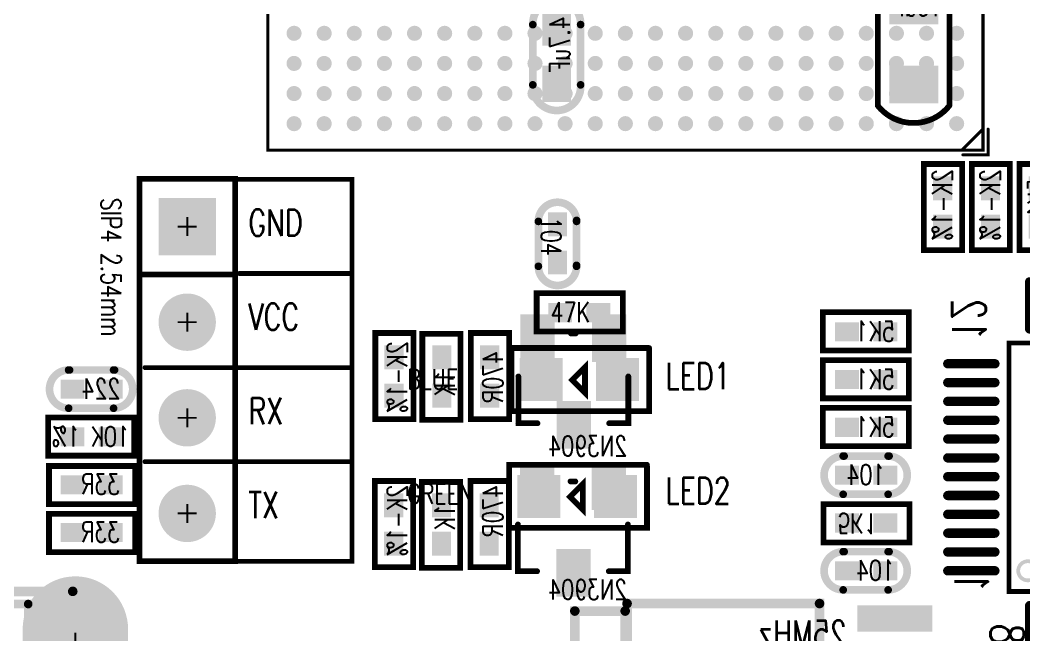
# Model space of a CAD drawing. Extents: x -10 to 105, y 1 to 70.
# Drawn here: x 42.04 to 68.71, y 16.84 to 33.17 of the extents above; entities that cross this region are included whole.
import ezdxf

# ---------------------------------------------------------------- set-up
doc = ezdxf.new("R2010")
doc.units = 0
doc.header["$MEASUREMENT"] = 0
doc.layers.get('0').update_dxf_attribs({"color": 4, "linetype": 'CONTINUOUS'})
for name, color, linetype in [('2D_LINE_126', 56, 'CONTINUOUS'), ('ATTRIBUTE_126', 56, 'CONTINUOUS'), ('ATTRIBUTE_129', 56, 'CONTINUOUS'), ('DRIL_NPLTE_THRU_01', 16, 'CONTINUOUS'), ('DRIL_NPLTE_THRU_02', 3, 'CONTINUOUS'), ('DRIL_NPLTE_THRU_03', 96, 'CONTINUOUS'), ('DRIL_NPLTE_THRU_04', 146, 'CONTINUOUS'), ('DRIL_NPLTE_THRU_05', 2, 'CONTINUOUS'), ('DRIL_NPLTE_THRU_06', 186, 'CONTINUOUS'), ('DRIL_PLTE_THRU_01', 16, 'CONTINUOUS'), ('DRIL_PLTE_THRU_02', 3, 'CONTINUOUS'), ('DRIL_PLTE_THRU_03', 96, 'CONTINUOUS'), ('DRIL_PLTE_THRU_04', 146, 'CONTINUOUS'), ('DRIL_PLTE_THRU_05', 2, 'CONTINUOUS'), ('DRIL_PLTE_THRU_06', 186, 'CONTINUOUS'), ('DRIL_SYMBOL', 4, 'CONTINUOUS'), ('PADS_BOT', 150, 'CONTINUOUS'), ('PADS_INNER', 1, 'CONTINUOUS'), ('PADS_TOP', 1, 'CONTINUOUS'), ('PART_BOT_2DLINE_00', 56, 'CONTINUOUS'), ('PART_BOT_2DLINE_126', 56, 'CONTINUOUS'), ('PART_BOT_COPPER_01', 56, 'CONTINUOUS'), ('PART_BOT_COPPER_126', 56, 'CONTINUOUS'), ('PART_BOT_TEXT_126', 56, 'CONTINUOUS'), ('PART_TOP_2DLINE_00', 56, 'CONTINUOUS'), ('PART_TOP_2DLINE_01', 56, 'CONTINUOUS'), ('PART_TOP_2DLINE_126', 56, 'CONTINUOUS'), ('PART_TOP_COPPER_129', 56, 'CONTINUOUS'), ('TEXT_126', 56, 'CONTINUOUS')]:
    doc.layers.add(name, color=color, linetype=linetype)
doc.styles.add('W0$1016', font='simplex', dxfattribs={"width": 0.75})
doc.styles.add('W0$254', font='simplex', dxfattribs={"width": 0.75})

# ---------------------------------------------------------------- blocks, each defined once
blk = doc.blocks.new('SMOOTH_0$127')
at = {"const_width": 0.0635}
blk.add_lwpolyline([(-0.03175, 0, 1), (0.03175, 0, 1)], format="xyb", close=True, dxfattribs=at)
blk = doc.blocks.new('DRAWING_5806')
at = {"layer": '2D_LINE_126', "const_width": 0.127}
blk.add_lwpolyline([(-0.108, 0), (3, 0), (3, -10.144), (-0.108, -10.144)], close=True, dxfattribs=at)
at = {"layer": '2D_LINE_126'}
for p in [(-0.108, 0), (3, 0), (-0.108, -10.144), (3, -10.144)]:
    blk.add_blockref('SMOOTH_0$127', p, dxfattribs=at)
blk = doc.blocks.new('DRAWING_5807')
at = {"layer": '2D_LINE_126', "const_width": 0.127}
blk.add_lwpolyline([(0, 0), (3, 0)], dxfattribs=at)
at = {"layer": '2D_LINE_126'}
for p in [(0, 0), (3, 0)]:
    blk.add_blockref('SMOOTH_0$127', p, dxfattribs=at)
blk = doc.blocks.new('DRAWING_5808')
at = {"layer": '2D_LINE_126', "const_width": 0.127}
blk.add_lwpolyline([(0, 0), (5.5, 0)], dxfattribs=at)
at = {"layer": '2D_LINE_126'}
for p in [(0, 0), (5.5, 0)]:
    blk.add_blockref('SMOOTH_0$127', p, dxfattribs=at)
blk = doc.blocks.new('DRAWING_5809')
at = {"layer": '2D_LINE_126', "const_width": 0.127}
blk.add_lwpolyline([(0, 0), (5.5, 0)], dxfattribs=at)
at = {"layer": '2D_LINE_126'}
for p in [(0, 0), (5.5, 0)]:
    blk.add_blockref('SMOOTH_0$127', p, dxfattribs=at)
blk = doc.blocks.new('SMOOTH_0$08001')
at = {"const_width": 0.040005}
blk.add_lwpolyline([(-0.020002, 0, 1), (0.020002, 0, 1)], format="xyb", close=True, dxfattribs=at)
blk = doc.blocks.new('PART_BODY_TOP_5730')
at = {"layer": 'PART_TOP_2DLINE_01', "const_width": 0.08}
for points in [[(-8.967, 9.628), (-9.634, 9.628), (-9.634, 8.945)], [(-9.49, 8.954), (-8.943, 9.5)]]:
    blk.add_lwpolyline(points, dxfattribs=at)
blk.add_lwpolyline([(-9.5, -9.5), (-9.5, 9.5), (9.5, 9.5), (9.5, -9.5)], close=True, dxfattribs=at)
at = {"layer": 'PART_TOP_2DLINE_01'}
for p in [(-9.634, 9.628), (-8.967, 9.628), (-9.5, 9.5), (-8.943, 9.5), (9.5, 9.5), (-9.634, 8.945), (-9.49, 8.954)]:
    blk.add_blockref('SMOOTH_0$08001', p, dxfattribs=at)
blk = doc.blocks.new('DRIL_HOLE_0')
blk.add_lwpolyline([(0, 0, 1), (0, 0, 1)], format="xyb", close=True)
blk = doc.blocks.new('PAD_0')
blk.add_lwpolyline([(0, 0, 1), (0, 0, 1)], format="xyb", close=True)
blk = doc.blocks.new('PAD_1')
at = {"const_width": 0.2}
blk.add_lwpolyline([(0, -0.1, 1), (0, 0.1, 1)], format="xyb", close=True, dxfattribs=at)
blk = doc.blocks.new('STK_TOP_7')
at = {"layer": 'DRIL_NPLTE_THRU_01'}
blk.add_blockref('DRIL_HOLE_0', (0, 0), dxfattribs=at)
at = {"layer": 'DRIL_NPLTE_THRU_02'}
blk.add_blockref('DRIL_HOLE_0', (0, 0), dxfattribs=at)
at = {"layer": 'DRIL_NPLTE_THRU_03'}
blk.add_blockref('DRIL_HOLE_0', (0, 0), dxfattribs=at)
at = {"layer": 'DRIL_NPLTE_THRU_04'}
blk.add_blockref('DRIL_HOLE_0', (0, 0), dxfattribs=at)
at = {"layer": 'DRIL_NPLTE_THRU_05'}
blk.add_blockref('DRIL_HOLE_0', (0, 0), dxfattribs=at)
at = {"layer": 'DRIL_NPLTE_THRU_06'}
blk.add_blockref('DRIL_HOLE_0', (0, 0), dxfattribs=at)
at = {"layer": 'PADS_BOT'}
blk.add_blockref('PAD_0', (0, 0), dxfattribs=at)
at = {"layer": 'PADS_INNER'}
blk.add_blockref('PAD_0', (0, 0), dxfattribs=at)
at = {"layer": 'PADS_TOP'}
blk.add_blockref('PAD_1', (0, 0), dxfattribs=at)
blk = doc.blocks.new('SYM_TOP_6')
for name, p in [('PART_BODY_TOP_5730', (0, 0)), ('STK_TOP_7', (-8.8, 8.8)), ('STK_TOP_7', (-8, 8.8)), ('STK_TOP_7', (-7.2, 8.8)), ('STK_TOP_7', (-6.4, 8.8)), ('STK_TOP_7', (-5.6, 8.8)), ('STK_TOP_7', (-4.8, 8.8)), ('STK_TOP_7', (-4, 8.8)), ('STK_TOP_7', (-3.2, 8.8)), ('STK_TOP_7', (-2.4, 8.8)), ('STK_TOP_7', (-1.6, 8.8)), ('STK_TOP_7', (-0.8, 8.8)), ('STK_TOP_7', (0, 8.8)), ('STK_TOP_7', (0.8, 8.8)), ('STK_TOP_7', (1.6, 8.8)), ('STK_TOP_7', (2.4, 8.8)), ('STK_TOP_7', (3.2, 8.8)), ('STK_TOP_7', (4, 8.8)), ('STK_TOP_7', (4.8, 8.8)), ('STK_TOP_7', (5.6, 8.8)), ('STK_TOP_7', (6.4, 8.8)), ('STK_TOP_7', (7.2, 8.8)), ('STK_TOP_7', (8, 8.8)), ('STK_TOP_7', (8.8, 8.8)), ('STK_TOP_7', (-8.8, 8)), ('STK_TOP_7', (-8, 8)), ('STK_TOP_7', (-7.2, 8)), ('STK_TOP_7', (-6.4, 8)), ('STK_TOP_7', (-5.6, 8)), ('STK_TOP_7', (-4.8, 8)), ('STK_TOP_7', (-4, 8)), ('STK_TOP_7', (-3.2, 8)), ('STK_TOP_7', (-2.4, 8)), ('STK_TOP_7', (-1.6, 8)), ('STK_TOP_7', (-0.8, 8)), ('STK_TOP_7', (0, 8)), ('STK_TOP_7', (0.8, 8)), ('STK_TOP_7', (1.6, 8)), ('STK_TOP_7', (2.4, 8)), ('STK_TOP_7', (3.2, 8)), ('STK_TOP_7', (4, 8)), ('STK_TOP_7', (4.8, 8)), ('STK_TOP_7', (5.6, 8)), ('STK_TOP_7', (6.4, 8)), ('STK_TOP_7', (7.2, 8)), ('STK_TOP_7', (8, 8)), ('STK_TOP_7', (8.8, 8)), ('STK_TOP_7', (-8.8, 7.2)), ('STK_TOP_7', (-8, 7.2)), ('STK_TOP_7', (-7.2, 7.2)), ('STK_TOP_7', (-6.4, 7.2)), ('STK_TOP_7', (-5.6, 7.2)), ('STK_TOP_7', (-4.8, 7.2)), ('STK_TOP_7', (-4, 7.2)), ('STK_TOP_7', (-3.2, 7.2)), ('STK_TOP_7', (-2.4, 7.2)), ('STK_TOP_7', (-1.6, 7.2)), ('STK_TOP_7', (-0.8, 7.2)), ('STK_TOP_7', (0, 7.2)), ('STK_TOP_7', (0.8, 7.2)), ('STK_TOP_7', (1.6, 7.2)), ('STK_TOP_7', (2.4, 7.2)), ('STK_TOP_7', (3.2, 7.2)), ('STK_TOP_7', (4, 7.2)), ('STK_TOP_7', (4.8, 7.2)), ('STK_TOP_7', (5.6, 7.2)), ('STK_TOP_7', (6.4, 7.2)), ('STK_TOP_7', (7.2, 7.2)), ('STK_TOP_7', (8, 7.2)), ('STK_TOP_7', (8.8, 7.2)), ('STK_TOP_7', (-8.8, 6.4)), ('STK_TOP_7', (-8, 6.4)), ('STK_TOP_7', (-7.2, 6.4)), ('STK_TOP_7', (-6.4, 6.4)), ('STK_TOP_7', (-5.6, 6.4)), ('STK_TOP_7', (-4.8, 6.4)), ('STK_TOP_7', (-4, 6.4)), ('STK_TOP_7', (-3.2, 6.4)), ('STK_TOP_7', (-2.4, 6.4)), ('STK_TOP_7', (-1.6, 6.4)), ('STK_TOP_7', (-0.8, 6.4)), ('STK_TOP_7', (0, 6.4)), ('STK_TOP_7', (0.8, 6.4)), ('STK_TOP_7', (1.6, 6.4)), ('STK_TOP_7', (2.4, 6.4)), ('STK_TOP_7', (3.2, 6.4)), ('STK_TOP_7', (4, 6.4)), ('STK_TOP_7', (4.8, 6.4)), ('STK_TOP_7', (5.6, 6.4)), ('STK_TOP_7', (6.4, 6.4)), ('STK_TOP_7', (7.2, 6.4)), ('STK_TOP_7', (8, 6.4)), ('STK_TOP_7', (8.8, 6.4))]:
    blk.add_blockref(name, p)
blk = doc.blocks.new('PART_TOP_0')
blk.add_blockref('SYM_TOP_6', (0, 0))
blk = doc.blocks.new('SMOOTH_0$2032')
at = {"const_width": 0.1016}
blk.add_lwpolyline([(-0.0508, 0, 1), (0.0508, 0, 1)], format="xyb", close=True, dxfattribs=at)
blk = doc.blocks.new('PART_BODY_BOT_5733')
at = {"layer": 'PART_BOT_2DLINE_00', "const_width": 0.2032}
for points in [[(-0.6096, -0.508, -1), (-0.6096, 0.508)], [(0.5842, 0.508, -1), (0.5842, -0.508)]]:
    blk.add_lwpolyline(points, format="xyb", dxfattribs=at)
for points in [[(-0.6096, 0.508), (0.5842, 0.508)], [(-0.5842, -0.508), (0.6096, -0.508)]]:
    blk.add_lwpolyline(points, dxfattribs=at)
at = {"layer": 'PART_BOT_2DLINE_00'}
for p in [(-0.6096, 0.508), (-0.6096, 0.508), (0.5842, 0.508), (0.5842, 0.508), (-0.6096, -0.508), (-0.5842, -0.508), (0.5842, -0.508), (0.6096, -0.508)]:
    blk.add_blockref('SMOOTH_0$2032', p, dxfattribs=at)
blk = doc.blocks.new('PAD_2')
at = {"const_width": 0.508}
blk.add_lwpolyline([(-0.3175, 0), (0.3175, 0)], dxfattribs=at)
blk = doc.blocks.new('STK_BOT_8')
at = {"layer": 'DRIL_PLTE_THRU_01'}
blk.add_blockref('DRIL_HOLE_0', (0, 0), dxfattribs=at)
at = {"layer": 'DRIL_PLTE_THRU_02'}
blk.add_blockref('DRIL_HOLE_0', (0, 0), dxfattribs=at)
at = {"layer": 'DRIL_PLTE_THRU_03'}
blk.add_blockref('DRIL_HOLE_0', (0, 0), dxfattribs=at)
at = {"layer": 'DRIL_PLTE_THRU_04'}
blk.add_blockref('DRIL_HOLE_0', (0, 0), dxfattribs=at)
at = {"layer": 'DRIL_PLTE_THRU_05'}
blk.add_blockref('DRIL_HOLE_0', (0, 0), dxfattribs=at)
at = {"layer": 'DRIL_PLTE_THRU_06'}
blk.add_blockref('DRIL_HOLE_0', (0, 0), dxfattribs=at)
at = {"layer": 'PADS_BOT'}
blk.add_blockref('PAD_2', (0, 0), dxfattribs=at)
at = {"layer": 'PADS_INNER'}
blk.add_blockref('PAD_0', (0, 0), dxfattribs=at)
at = {"layer": 'PADS_TOP'}
blk.add_blockref('PAD_0', (0, 0), dxfattribs=at)
blk = doc.blocks.new('SYM_BOT_9')
for name, p in [('PART_BODY_BOT_5733', (0, 0)), ('STK_BOT_8', (-0.508, 0)), ('STK_BOT_8', (0.508, 0))]:
    blk.add_blockref(name, p)
blk = doc.blocks.new('PART_BOT_40')
blk.add_blockref('SYM_BOT_9', (0, 0))
at = {"layer": 'ATTRIBUTE_129', "style": 'W0$1016', "width": 0.75}
blk.add_text('224', height=0.5334, rotation=180, dxfattribs=at).set_placement((0.762, 0.254))
blk = doc.blocks.new('PART_BODY_TOP_5733')
at = {"layer": 'PART_TOP_2DLINE_00', "const_width": 0.2032}
for points in [[(-0.6096, -0.508, -1), (-0.6096, 0.508)], [(0.5842, 0.508, -1), (0.5842, -0.508)]]:
    blk.add_lwpolyline(points, format="xyb", dxfattribs=at)
for points in [[(-0.6096, 0.508), (0.5842, 0.508)], [(-0.5842, -0.508), (0.6096, -0.508)]]:
    blk.add_lwpolyline(points, dxfattribs=at)
at = {"layer": 'PART_TOP_2DLINE_00'}
for p in [(-0.6096, 0.508), (-0.6096, 0.508), (0.5842, 0.508), (0.5842, 0.508), (-0.6096, -0.508), (-0.5842, -0.508), (0.5842, -0.508), (0.6096, -0.508)]:
    blk.add_blockref('SMOOTH_0$2032', p, dxfattribs=at)
blk = doc.blocks.new('STK_TOP_8')
at = {"layer": 'DRIL_PLTE_THRU_01'}
blk.add_blockref('DRIL_HOLE_0', (0, 0), dxfattribs=at)
at = {"layer": 'DRIL_PLTE_THRU_02'}
blk.add_blockref('DRIL_HOLE_0', (0, 0), dxfattribs=at)
at = {"layer": 'DRIL_PLTE_THRU_03'}
blk.add_blockref('DRIL_HOLE_0', (0, 0), dxfattribs=at)
at = {"layer": 'DRIL_PLTE_THRU_04'}
blk.add_blockref('DRIL_HOLE_0', (0, 0), dxfattribs=at)
at = {"layer": 'DRIL_PLTE_THRU_05'}
blk.add_blockref('DRIL_HOLE_0', (0, 0), dxfattribs=at)
at = {"layer": 'DRIL_PLTE_THRU_06'}
blk.add_blockref('DRIL_HOLE_0', (0, 0), dxfattribs=at)
at = {"layer": 'PADS_BOT'}
blk.add_blockref('PAD_0', (0, 0), dxfattribs=at)
at = {"layer": 'PADS_INNER'}
blk.add_blockref('PAD_0', (0, 0), dxfattribs=at)
at = {"layer": 'PADS_TOP'}
blk.add_blockref('PAD_2', (0, 0), dxfattribs=at)
blk = doc.blocks.new('SYM_TOP_9')
for name, p in [('PART_BODY_TOP_5733', (0, 0)), ('STK_TOP_8', (-0.508, 0)), ('STK_TOP_8', (0.508, 0))]:
    blk.add_blockref(name, p)
blk = doc.blocks.new('PART_TOP_98')
blk.add_blockref('SYM_TOP_9', (0, 0))
at = {"layer": 'ATTRIBUTE_126', "style": 'W0$1016', "width": 0.75}
blk.add_text('104', height=0.5334, rotation=180, dxfattribs=at).set_placement((0.7, 0.437))
blk = doc.blocks.new('SMOOTH_0$1524')
at = {"const_width": 0.0762}
blk.add_lwpolyline([(-0.0381, 0, 1), (0.0381, 0, 1)], format="xyb", close=True, dxfattribs=at)
blk = doc.blocks.new('PART_BODY_BOT_5731')
at = {"layer": 'PART_BOT_2DLINE_00', "const_width": 0.1524}
blk.add_lwpolyline([(-1.132078, -0.498094), (-1.132078, 0.517906), (1.153922, 0.517906), (1.153922, -0.498094)], close=True, dxfattribs=at)
at = {"layer": 'PART_BOT_2DLINE_00'}
for p in [(-1.132078, 0.517906), (1.153922, 0.517906), (-1.132078, -0.498094), (1.153922, -0.498094)]:
    blk.add_blockref('SMOOTH_0$1524', p, dxfattribs=at)
blk = doc.blocks.new('SYM_BOT_7')
for name, p in [('PART_BODY_BOT_5731', (0, 0)), ('STK_BOT_8', (-0.508, 0)), ('STK_BOT_8', (0.508, 0))]:
    blk.add_blockref(name, p)
blk = doc.blocks.new('PART_BOT_100')
blk.add_blockref('SYM_BOT_7', (0, 0))
at = {"layer": 'ATTRIBUTE_129', "style": 'W0$1016', "width": 0.75}
blk.add_text('2K-1%', height=0.5334, rotation=180, dxfattribs=at).set_placement((1.016, 0.254))
blk = doc.blocks.new('PART_BOT_101')
blk.add_blockref('SYM_BOT_7', (0, 0))
at = {"layer": 'ATTRIBUTE_129', "style": 'W0$1016', "width": 0.75}
blk.add_text('2K-1%', height=0.5334, rotation=180, dxfattribs=at).set_placement((1.016, 0.254))
blk = doc.blocks.new('PART_BODY_BOT_5732')
at = {"layer": 'PART_BOT_2DLINE_00', "const_width": 0.1524}
blk.add_lwpolyline([(-1.750822, 0.96266), (1.61183, 0.96266, -0.486113236), (1.61183, -0.94234), (-1.750822, -0.94234, -0.348726164)], format="xyb", close=True, dxfattribs=at)
at = {"layer": 'PART_BOT_2DLINE_00'}
for p in [(-1.750822, 0.96266), (1.61183, 0.96266), (-1.750822, -0.94234), (1.61183, -0.94234)]:
    blk.add_blockref('SMOOTH_0$1524', p, dxfattribs=at)
blk = doc.blocks.new('PAD_8')
at = {"const_width": 0.999998}
blk.add_lwpolyline([(-0.649986, 0), (0.649986, 0)], dxfattribs=at)
blk = doc.blocks.new('STK_BOT_9')
at = {"layer": 'DRIL_PLTE_THRU_01'}
blk.add_blockref('DRIL_HOLE_0', (0, 0), dxfattribs=at)
at = {"layer": 'DRIL_PLTE_THRU_02'}
blk.add_blockref('DRIL_HOLE_0', (0, 0), dxfattribs=at)
at = {"layer": 'DRIL_PLTE_THRU_03'}
blk.add_blockref('DRIL_HOLE_0', (0, 0), dxfattribs=at)
at = {"layer": 'DRIL_PLTE_THRU_04'}
blk.add_blockref('DRIL_HOLE_0', (0, 0), dxfattribs=at)
at = {"layer": 'DRIL_PLTE_THRU_05'}
blk.add_blockref('DRIL_HOLE_0', (0, 0), dxfattribs=at)
at = {"layer": 'DRIL_PLTE_THRU_06'}
blk.add_blockref('DRIL_HOLE_0', (0, 0), dxfattribs=at)
at = {"layer": 'PADS_BOT', "rotation": 90}
blk.add_blockref('PAD_8', (0, 0), dxfattribs=at)
at = {"layer": 'PADS_INNER'}
blk.add_blockref('PAD_0', (0, 0), dxfattribs=at)
at = {"layer": 'PADS_TOP'}
blk.add_blockref('PAD_0', (0, 0), dxfattribs=at)
blk = doc.blocks.new('SYM_BOT_8')
for name, p in [('STK_BOT_9', (-1.050036, 0.004572)), ('STK_BOT_9', (1.050036, 0.004572)), ('PART_BODY_BOT_5732', (0, 0))]:
    blk.add_blockref(name, p)
blk = doc.blocks.new('PART_BOT_161')
blk.add_blockref('SYM_BOT_8', (0, 0))
at = {"layer": 'ATTRIBUTE_129', "style": 'W0$1016', "width": 0.75}
blk.add_text('10uF', height=0.5334, rotation=90, dxfattribs=at).set_placement((-0.762, -0.762))
blk = doc.blocks.new('PART_BODY_TOP_5731')
at = {"layer": 'PART_TOP_2DLINE_00', "const_width": 0.1524}
blk.add_lwpolyline([(-1.132078, -0.498094), (-1.132078, 0.517906), (1.153922, 0.517906), (1.153922, -0.498094)], close=True, dxfattribs=at)
at = {"layer": 'PART_TOP_2DLINE_00'}
for p in [(-1.132078, 0.517906), (1.153922, 0.517906), (-1.132078, -0.498094), (1.153922, -0.498094)]:
    blk.add_blockref('SMOOTH_0$1524', p, dxfattribs=at)
blk = doc.blocks.new('SYM_TOP_7')
for name, p in [('PART_BODY_TOP_5731', (0, 0)), ('STK_TOP_8', (-0.508, 0)), ('STK_TOP_8', (0.508, 0))]:
    blk.add_blockref(name, p)
blk = doc.blocks.new('PART_TOP_169')
blk.add_blockref('SYM_TOP_7', (0, 0))
at = {"layer": 'ATTRIBUTE_126', "style": 'W0$1016', "width": 0.75}
blk.add_text('47K', height=0.5334, dxfattribs=at).set_placement((-0.762, -0.254))
blk = doc.blocks.new('SMOOTH_0$254')
at = {"const_width": 0.127}
blk.add_lwpolyline([(-0.0635, 0, 1), (0.0635, 0, 1)], format="xyb", close=True, dxfattribs=at)
blk = doc.blocks.new('SMOOTH_0$2286')
at = {"const_width": 0.1143}
blk.add_lwpolyline([(-0.05715, 0, 1), (0.05715, 0, 1)], format="xyb", close=True, dxfattribs=at)
blk = doc.blocks.new('PART_BODY_TOP_5753')
at = {"layer": 'PART_TOP_2DLINE_00', "const_width": 0.254}
blk.add_lwpolyline([(-6.5, 1.7), (6.5, 1.7), (6.5, -15.61), (-6.5, -15.61)], close=True, dxfattribs=at)
at = {"layer": 'PART_TOP_COPPER_129', "const_width": 0.229}
blk.add_lwpolyline([(-5.102, 1.363), (5.317, 1.363), (5.317, -5.187), (-5.102, -5.187)], close=True, dxfattribs=at)
at = {"layer": 'PART_TOP_2DLINE_00'}
blk.add_blockref('SMOOTH_0$254', (6.5, 1.7), dxfattribs=at)
at = {"layer": 'PART_TOP_COPPER_129'}
blk.add_blockref('SMOOTH_0$2286', (5.317, 1.363), dxfattribs=at)
blk = doc.blocks.new('DRIL_SYMBOL_2$5')
at = {"layer": 'DRIL_SYMBOL', "const_width": 0.0508}
for points in [[(0, -0.254), (0, 0.254)], [(-0.254, 0), (0.254, 0)]]:
    blk.add_lwpolyline(points, dxfattribs=at)
blk = doc.blocks.new('DRIL_HOLE_2$5')
at = {"const_width": 1.25}
blk.add_lwpolyline([(-0.625, 0, 1), (0.625, 0, 1)], format="xyb", close=True, dxfattribs=at)
blk.add_blockref('DRIL_SYMBOL_2$5', (0, 0))
blk = doc.blocks.new('PAD_26')
at = {"const_width": 1.4}
blk.add_lwpolyline([(-0.35, -0.7), (0.35, -0.7, 1), (0.35, 0.7), (-0.35, 0.7, 1)], format="xyb", close=True, dxfattribs=at)
blk = doc.blocks.new('PAD_27')
at = {"const_width": 1.4}
blk.add_lwpolyline([(-0.25, -0.7), (0.25, -0.7, 1), (0.25, 0.7), (-0.25, 0.7, 1)], format="xyb", close=True, dxfattribs=at)
blk = doc.blocks.new('STK_TOP_38')
at = {"layer": 'DRIL_PLTE_THRU_01'}
blk.add_blockref('DRIL_HOLE_2$5', (0, 0), dxfattribs=at)
at = {"layer": 'DRIL_PLTE_THRU_02'}
blk.add_blockref('DRIL_HOLE_2$5', (0, 0), dxfattribs=at)
at = {"layer": 'DRIL_PLTE_THRU_03'}
blk.add_blockref('DRIL_HOLE_2$5', (0, 0), dxfattribs=at)
at = {"layer": 'DRIL_PLTE_THRU_04'}
blk.add_blockref('DRIL_HOLE_2$5', (0, 0), dxfattribs=at)
at = {"layer": 'DRIL_PLTE_THRU_05'}
blk.add_blockref('DRIL_HOLE_2$5', (0, 0), dxfattribs=at)
at = {"layer": 'DRIL_PLTE_THRU_06'}
blk.add_blockref('DRIL_HOLE_2$5', (0, 0), dxfattribs=at)
at = {"layer": 'PADS_BOT', "rotation": 90}
blk.add_blockref('PAD_26', (0, 0), dxfattribs=at)
at = {"layer": 'PADS_INNER', "rotation": 90}
blk.add_blockref('PAD_26', (0, 0), dxfattribs=at)
at = {"layer": 'PADS_TOP', "rotation": 90}
blk.add_blockref('PAD_27', (0, 0), dxfattribs=at)
blk = doc.blocks.new('SYM_TOP_29')
for name, p in [('STK_TOP_38', (6.57, 0.35)), ('PART_BODY_TOP_5753', (0, 0))]:
    blk.add_blockref(name, p)
blk = doc.blocks.new('PART_TOP_177')
blk.add_blockref('SYM_TOP_29', (0, 0))
blk = doc.blocks.new('PART_BODY_BOT_5754')
at = {"layer": 'PART_BOT_2DLINE_126', "const_width": 0.152}
for points in [[(0, 2.259), (-0.508, 2.259), (-0.508, 1.016)], [(1.905, 2.259), (2.413, 2.259), (2.413, 1.016)], [(0.889, -0.127), (1.016, -0.127)]]:
    blk.add_lwpolyline(points, dxfattribs=at)
at = {"layer": 'PART_BOT_2DLINE_126'}
for p in [(-0.508, 2.259), (0, 2.259), (1.905, 2.259), (2.413, 2.259), (-0.508, 1.016), (2.413, 1.016), (0.889, -0.127), (1.016, -0.127)]:
    blk.add_blockref('SMOOTH_0$1524', p, dxfattribs=at)
blk = doc.blocks.new('PAD_28')
at = {"const_width": 0.914}
blk.add_lwpolyline([(-0.635, 0), (0.635, 0)], dxfattribs=at)
blk = doc.blocks.new('STK_BOT_39')
at = {"layer": 'DRIL_PLTE_THRU_01'}
blk.add_blockref('DRIL_HOLE_0', (0, 0), dxfattribs=at)
at = {"layer": 'DRIL_PLTE_THRU_02'}
blk.add_blockref('DRIL_HOLE_0', (0, 0), dxfattribs=at)
at = {"layer": 'DRIL_PLTE_THRU_03'}
blk.add_blockref('DRIL_HOLE_0', (0, 0), dxfattribs=at)
at = {"layer": 'DRIL_PLTE_THRU_04'}
blk.add_blockref('DRIL_HOLE_0', (0, 0), dxfattribs=at)
at = {"layer": 'DRIL_PLTE_THRU_05'}
blk.add_blockref('DRIL_HOLE_0', (0, 0), dxfattribs=at)
at = {"layer": 'DRIL_PLTE_THRU_06'}
blk.add_blockref('DRIL_HOLE_0', (0, 0), dxfattribs=at)
at = {"layer": 'PADS_BOT', "rotation": 90}
blk.add_blockref('PAD_28', (0, 0), dxfattribs=at)
at = {"layer": 'PADS_INNER'}
blk.add_blockref('PAD_0', (0, 0), dxfattribs=at)
at = {"layer": 'PADS_TOP'}
blk.add_blockref('PAD_0', (0, 0), dxfattribs=at)
blk = doc.blocks.new('SYM_BOT_30')
for name, p in [('STK_BOT_39', (0.9652, 2.29997)), ('PART_BODY_BOT_5754', (0, 0)), ('STK_BOT_39', (0, 0)), ('STK_BOT_39', (1.905, 0))]:
    blk.add_blockref(name, p)
blk = doc.blocks.new('PART_BOT_178')
blk.add_blockref('SYM_BOT_30', (0, 0))
at = {"layer": 'ATTRIBUTE_129', "style": 'W0$1016', "width": 0.75}
blk.add_text('2N3904', height=0.5334, rotation=180, dxfattribs=at).set_placement((2.38, 3.131))
blk = doc.blocks.new('PART_BOT_179')
blk.add_blockref('SYM_BOT_30', (0, 0))
at = {"layer": 'ATTRIBUTE_129', "style": 'W0$1016', "width": 0.75}
blk.add_text('2N3904', height=0.5334, rotation=180, dxfattribs=at).set_placement((2.391, 3.009))
blk = doc.blocks.new('PART_BOT_180')
blk.add_blockref('SYM_BOT_7', (0, 0))
at = {"layer": 'ATTRIBUTE_129', "style": 'W0$1016', "width": 0.75}
blk.add_text('1K', height=0.5334, dxfattribs=at).set_placement((-0.547, -0.359))
blk = doc.blocks.new('PART_BOT_181')
blk.add_blockref('SYM_BOT_7', (0, 0))
at = {"layer": 'ATTRIBUTE_129', "style": 'W0$1016', "width": 0.75}
blk.add_text('2K-1%', height=0.5334, rotation=180, dxfattribs=at).set_placement((1.055, 0.359))
blk = doc.blocks.new('PART_BOT_182')
blk.add_blockref('SYM_BOT_7', (0, 0))
at = {"layer": 'ATTRIBUTE_129', "style": 'W0$1016', "width": 0.75}
blk.add_text('1K', height=0.5334, dxfattribs=at).set_placement((-0.171, -0.348))
blk = doc.blocks.new('PART_BOT_183')
blk.add_blockref('SYM_BOT_7', (0, 0))
at = {"layer": 'ATTRIBUTE_129', "style": 'W0$1016', "width": 0.75}
blk.add_text('2K-1%', height=0.5334, rotation=180, dxfattribs=at).set_placement((0.933, 0.348))
blk = doc.blocks.new('PART_BOT_221')
blk.add_blockref('SYM_BOT_9', (0, 0))
at = {"layer": 'ATTRIBUTE_129', "style": 'W0$1016', "width": 0.75}
blk.add_text('104', height=0.5334, rotation=180, dxfattribs=at).set_placement((0.762, 0.254))
blk = doc.blocks.new('PART_BOT_224')
blk.add_blockref('SYM_BOT_9', (0, 0))
at = {"layer": 'ATTRIBUTE_129', "style": 'W0$1016', "width": 0.75}
blk.add_text('104', height=0.5334, rotation=180, dxfattribs=at).set_placement((0.508, 0.254))
blk = doc.blocks.new('PART_BOT_256')
blk.add_blockref('SYM_BOT_7', (0, 0))
at = {"layer": 'ATTRIBUTE_129', "style": 'W0$1016', "width": 0.75}
blk.add_text('33R', height=0.5334, rotation=180, dxfattribs=at).set_placement((0.762, 0.254))
blk = doc.blocks.new('PART_BOT_257')
blk.add_blockref('SYM_BOT_7', (0, 0))
at = {"layer": 'ATTRIBUTE_129', "style": 'W0$1016', "width": 0.75}
blk.add_text('33R', height=0.5334, rotation=180, dxfattribs=at).set_placement((0.762, 0.254))
blk = doc.blocks.new('PART_BOT_263')
blk.add_blockref('SYM_BOT_7', (0, 0))
at = {"layer": 'ATTRIBUTE_129', "style": 'W0$1016', "width": 0.75}
blk.add_text('10K 1%', height=0.5334, dxfattribs=at).set_placement((-1.016, -0.254))
blk = doc.blocks.new('PART_BOT_276')
blk.add_blockref('SYM_BOT_7', (0, 0))
at = {"layer": 'ATTRIBUTE_129', "style": 'W0$1016', "width": 0.75}
blk.add_text('5K1', height=0.5334, dxfattribs=at).set_placement((-0.762, -0.254))
blk = doc.blocks.new('PART_BOT_292')
blk.add_blockref('SYM_BOT_7', (0, 0))
at = {"layer": 'ATTRIBUTE_129', "style": 'W0$1016', "width": 0.75}
blk.add_text('5K1', height=0.5334, dxfattribs=at).set_placement((-0.762, -0.254))
blk = doc.blocks.new('PART_BOT_297')
blk.add_blockref('SYM_BOT_7', (0, 0))
at = {"layer": 'ATTRIBUTE_129', "style": 'W0$1016', "width": 0.75}
blk.add_text('5K1', height=0.5334, dxfattribs=at).set_placement((-0.762, -0.254))
blk = doc.blocks.new('PART_BOT_298')
blk.add_blockref('SYM_BOT_7', (0, 0))
at = {"layer": 'ATTRIBUTE_129', "style": 'W0$1016', "width": 0.75}
blk.add_text('5K1', height=0.5334, dxfattribs=at).set_placement((-0.762, -0.254))
blk = doc.blocks.new('PART_BOT_301')
blk.add_blockref('SYM_BOT_7', (0, 0))
at = {"layer": 'ATTRIBUTE_129', "style": 'W0$1016', "width": 0.75}
blk.add_text('5K1', height=0.5334, rotation=180, dxfattribs=at).set_placement((0.762, 0.254))
blk = doc.blocks.new('PART_BODY_BOT_5763')
at = {"layer": 'PART_BOT_2DLINE_00', "const_width": 0.127}
blk.add_lwpolyline([(-0.55, 1), (-0.55, 7.6), (6.05, 7.6), (6.05, 1)], close=True, dxfattribs=at)
at = {"layer": 'PART_BOT_2DLINE_00', "const_width": 0.508}
blk.add_lwpolyline([(0.05, 1.5, 1), (-0.05, 1.5, 1)], format="xyb", close=True, dxfattribs=at)
at = {"layer": 'PART_BOT_2DLINE_00'}
for p in [(-0.55, 7.6), (6.05, 7.6), (-0.55, 1), (6.05, 1)]:
    blk.add_blockref('SMOOTH_0$127', p, dxfattribs=at)
at = {"layer": 'PART_BOT_TEXT_126', "style": 'W0$1016', "width": 0.75}
for s, p in [('36', (-1.524, 8.128)), ('24', (6.604, 7.62)), ('48', (-2.54, 0.508)), ('1', (-0.6, -0.45)), ('12', (6.096, -0.508))]:
    blk.add_text(s, height=0.889, dxfattribs=at).set_placement(p)
blk = doc.blocks.new('PAD_33')
at = {"const_width": 0.125}
blk.add_lwpolyline([(-0.625, -0.062), (0.625, -0.062, 1), (0.625, 0.062), (-0.625, 0.062, 1)], format="xyb", close=True, dxfattribs=at)
blk = doc.blocks.new('STK_BOT_51')
at = {"layer": 'DRIL_PLTE_THRU_01'}
blk.add_blockref('DRIL_HOLE_0', (0, 0), dxfattribs=at)
at = {"layer": 'DRIL_PLTE_THRU_02'}
blk.add_blockref('DRIL_HOLE_0', (0, 0), dxfattribs=at)
at = {"layer": 'DRIL_PLTE_THRU_03'}
blk.add_blockref('DRIL_HOLE_0', (0, 0), dxfattribs=at)
at = {"layer": 'DRIL_PLTE_THRU_04'}
blk.add_blockref('DRIL_HOLE_0', (0, 0), dxfattribs=at)
at = {"layer": 'DRIL_PLTE_THRU_05'}
blk.add_blockref('DRIL_HOLE_0', (0, 0), dxfattribs=at)
at = {"layer": 'DRIL_PLTE_THRU_06'}
blk.add_blockref('DRIL_HOLE_0', (0, 0), dxfattribs=at)
at = {"layer": 'PADS_BOT', "rotation": 90}
blk.add_blockref('PAD_33', (0, 0), dxfattribs=at)
at = {"layer": 'PADS_INNER'}
blk.add_blockref('PAD_0', (0, 0), dxfattribs=at)
at = {"layer": 'PADS_TOP'}
blk.add_blockref('PAD_0', (0, 0), dxfattribs=at)
blk = doc.blocks.new('STK_BOT_52')
at = {"layer": 'DRIL_PLTE_THRU_01'}
blk.add_blockref('DRIL_HOLE_0', (0, 0), dxfattribs=at)
at = {"layer": 'DRIL_PLTE_THRU_02'}
blk.add_blockref('DRIL_HOLE_0', (0, 0), dxfattribs=at)
at = {"layer": 'DRIL_PLTE_THRU_03'}
blk.add_blockref('DRIL_HOLE_0', (0, 0), dxfattribs=at)
at = {"layer": 'DRIL_PLTE_THRU_04'}
blk.add_blockref('DRIL_HOLE_0', (0, 0), dxfattribs=at)
at = {"layer": 'DRIL_PLTE_THRU_05'}
blk.add_blockref('DRIL_HOLE_0', (0, 0), dxfattribs=at)
at = {"layer": 'DRIL_PLTE_THRU_06'}
blk.add_blockref('DRIL_HOLE_0', (0, 0), dxfattribs=at)
at = {"layer": 'PADS_BOT'}
blk.add_blockref('PAD_33', (0, 0), dxfattribs=at)
at = {"layer": 'PADS_INNER'}
blk.add_blockref('PAD_0', (0, 0), dxfattribs=at)
at = {"layer": 'PADS_TOP'}
blk.add_blockref('PAD_0', (0, 0), dxfattribs=at)
blk = doc.blocks.new('SYM_BOT_39')
for name, p in [('STK_BOT_51', (0, 8.6)), ('STK_BOT_51', (0.5, 8.6)), ('STK_BOT_51', (1, 8.6)), ('STK_BOT_51', (1.5, 8.6)), ('STK_BOT_51', (2, 8.6)), ('STK_BOT_51', (2.5, 8.6)), ('STK_BOT_51', (3, 8.6)), ('STK_BOT_51', (3.5, 8.6)), ('STK_BOT_51', (4, 8.6)), ('STK_BOT_51', (4.5, 8.6)), ('STK_BOT_51', (5, 8.6)), ('STK_BOT_51', (5.5, 8.6)), ('PART_BODY_BOT_5763', (0, 0)), ('STK_BOT_52', (-1.55, 7.05)), ('STK_BOT_52', (7.05, 7.05)), ('STK_BOT_52', (-1.55, 6.55)), ('STK_BOT_52', (7.05, 6.55)), ('STK_BOT_52', (-1.55, 6.05)), ('STK_BOT_52', (7.05, 6.05)), ('STK_BOT_52', (-1.55, 5.55)), ('STK_BOT_52', (7.05, 5.55)), ('STK_BOT_52', (-1.55, 5.05)), ('STK_BOT_52', (7.05, 5.05)), ('STK_BOT_52', (-1.55, 4.55)), ('STK_BOT_52', (7.05, 4.55)), ('STK_BOT_52', (-1.55, 4.05)), ('STK_BOT_52', (7.05, 4.05)), ('STK_BOT_52', (-1.55, 3.55)), ('STK_BOT_52', (7.05, 3.55)), ('STK_BOT_52', (-1.55, 3.05)), ('STK_BOT_52', (7.05, 3.05)), ('STK_BOT_52', (-1.55, 2.55)), ('STK_BOT_52', (7.05, 2.55)), ('STK_BOT_52', (-1.55, 2.05)), ('STK_BOT_52', (7.05, 2.05)), ('STK_BOT_52', (-1.55, 1.55)), ('STK_BOT_52', (7.05, 1.55)), ('STK_BOT_51', (0, 0)), ('STK_BOT_51', (0.5, 0)), ('STK_BOT_51', (1, 0)), ('STK_BOT_51', (1.5, 0)), ('STK_BOT_51', (2, 0)), ('STK_BOT_51', (2.5, 0)), ('STK_BOT_51', (3, 0)), ('STK_BOT_51', (3.5, 0)), ('STK_BOT_51', (4, 0)), ('STK_BOT_51', (4.5, 0)), ('STK_BOT_51', (5, 0)), ('STK_BOT_51', (5.5, 0))]:
    blk.add_blockref(name, p)
blk = doc.blocks.new('PART_BOT_309')
blk.add_blockref('SYM_BOT_39', (0, 0))
at = {"layer": 'ATTRIBUTE_129', "style": 'W0$1016', "width": 0.75}
blk.add_text('RTL8201CP', height=0.5334, rotation=270, dxfattribs=at).set_placement((3.556, 6.858))
blk = doc.blocks.new('PART_BODY_BOT_5764')
at = {"layer": 'PART_BOT_COPPER_01', "const_width": 0.254}
blk.add_lwpolyline([(-0.2, 8.5), (1.3, 8.5), (1.3, 7.1628), (-0.2, 7.1628)], close=True, dxfattribs=at)
at = {"layer": 'PART_BOT_COPPER_126', "const_width": 0.254}
blk.add_lwpolyline([(-0.4, 7.112), (1.5, 7.112), (1.5, 2), (-0.4, 2)], close=True, dxfattribs=at)
at = {"layer": 'PART_BOT_COPPER_01'}
for p in [(-0.2, 8.5), (1.3, 8.5), (-0.2, 7.1628), (1.3, 7.1628)]:
    blk.add_blockref('SMOOTH_0$254', p, dxfattribs=at)
at = {"layer": 'PART_BOT_COPPER_126'}
for p in [(-0.4, 7.112), (1.5, 7.112), (-0.4, 2), (1.5, 2)]:
    blk.add_blockref('SMOOTH_0$254', p, dxfattribs=at)
blk = doc.blocks.new('PAD_34')
at = {"const_width": 0.7}
blk.add_lwpolyline([(-1, 0), (1, 0)], dxfattribs=at)
blk = doc.blocks.new('STK_BOT_53')
at = {"layer": 'DRIL_PLTE_THRU_01'}
blk.add_blockref('DRIL_HOLE_0', (0, 0), dxfattribs=at)
at = {"layer": 'DRIL_PLTE_THRU_02'}
blk.add_blockref('DRIL_HOLE_0', (0, 0), dxfattribs=at)
at = {"layer": 'DRIL_PLTE_THRU_03'}
blk.add_blockref('DRIL_HOLE_0', (0, 0), dxfattribs=at)
at = {"layer": 'DRIL_PLTE_THRU_04'}
blk.add_blockref('DRIL_HOLE_0', (0, 0), dxfattribs=at)
at = {"layer": 'DRIL_PLTE_THRU_05'}
blk.add_blockref('DRIL_HOLE_0', (0, 0), dxfattribs=at)
at = {"layer": 'DRIL_PLTE_THRU_06'}
blk.add_blockref('DRIL_HOLE_0', (0, 0), dxfattribs=at)
at = {"layer": 'PADS_BOT', "rotation": 90}
blk.add_blockref('PAD_34', (0, 0), dxfattribs=at)
at = {"layer": 'PADS_INNER'}
blk.add_blockref('PAD_0', (0, 0), dxfattribs=at)
at = {"layer": 'PADS_TOP'}
blk.add_blockref('PAD_0', (0, 0), dxfattribs=at)
blk = doc.blocks.new('SYM_BOT_40')
for name, p in [('PART_BODY_BOT_5764', (0, 0)), ('STK_BOT_53', (0, 0)), ('STK_BOT_53', (1.2, 0))]:
    blk.add_blockref(name, p)
blk = doc.blocks.new('PART_BOT_310')
blk.add_blockref('SYM_BOT_40', (0, 0))
at = {"layer": 'ATTRIBUTE_129', "style": 'W0$254', "width": 0.75}
blk.add_text('25MHz', height=0.7112, rotation=90, dxfattribs=at).set_placement((0.762, 1.27))
blk = doc.blocks.new('PART_BODY_TOP_5773')
at = {"layer": 'PART_TOP_2DLINE_126', "const_width": 0.152}
blk.add_lwpolyline([(-1.27, -1.27), (-1.27, 1.27), (8.89, 1.27), (8.89, -1.27)], close=True, dxfattribs=at)
blk.add_lwpolyline([(1.27, -1.27), (1.27, 1.27)], dxfattribs=at)
at = {"layer": 'PART_TOP_2DLINE_126'}
for p in [(-1.27, 1.27), (1.27, 1.27), (8.89, 1.27), (-1.27, -1.27), (1.27, -1.27), (8.89, -1.27)]:
    blk.add_blockref('SMOOTH_0$1524', p, dxfattribs=at)
blk = doc.blocks.new('DRIL_SYMBOL_1$016')
at = {"layer": 'DRIL_SYMBOL', "const_width": 0.0508}
for points in [[(0, -0.254), (0, 0.254)], [(-0.254, 0), (0.254, 0)]]:
    blk.add_lwpolyline(points, dxfattribs=at)
blk = doc.blocks.new('DRIL_HOLE_1$016')
at = {"const_width": 0.508}
blk.add_lwpolyline([(-0.254, 0, 1), (0.254, 0, 1)], format="xyb", close=True, dxfattribs=at)
blk.add_blockref('DRIL_SYMBOL_1$016', (0, 0))
blk = doc.blocks.new('PAD_39')
at = {"const_width": 1.524}
blk.add_lwpolyline([(-0.762, 0), (0.762, 0)], dxfattribs=at)
blk = doc.blocks.new('STK_TOP_62')
at = {"layer": 'DRIL_PLTE_THRU_01'}
blk.add_blockref('DRIL_HOLE_1$016', (0, 0), dxfattribs=at)
at = {"layer": 'DRIL_PLTE_THRU_02'}
blk.add_blockref('DRIL_HOLE_1$016', (0, 0), dxfattribs=at)
at = {"layer": 'DRIL_PLTE_THRU_03'}
blk.add_blockref('DRIL_HOLE_1$016', (0, 0), dxfattribs=at)
at = {"layer": 'DRIL_PLTE_THRU_04'}
blk.add_blockref('DRIL_HOLE_1$016', (0, 0), dxfattribs=at)
at = {"layer": 'DRIL_PLTE_THRU_05'}
blk.add_blockref('DRIL_HOLE_1$016', (0, 0), dxfattribs=at)
at = {"layer": 'DRIL_PLTE_THRU_06'}
blk.add_blockref('DRIL_HOLE_1$016', (0, 0), dxfattribs=at)
at = {"layer": 'PADS_BOT'}
blk.add_blockref('PAD_39', (0, 0), dxfattribs=at)
at = {"layer": 'PADS_INNER'}
blk.add_blockref('PAD_39', (0, 0), dxfattribs=at)
at = {"layer": 'PADS_TOP'}
blk.add_blockref('PAD_39', (0, 0), dxfattribs=at)
blk = doc.blocks.new('PAD_40')
at = {"const_width": 0.762}
blk.add_lwpolyline([(0, -0.381, 1), (0, 0.381, 1)], format="xyb", close=True, dxfattribs=at)
blk = doc.blocks.new('STK_TOP_56')
at = {"layer": 'DRIL_PLTE_THRU_01'}
blk.add_blockref('DRIL_HOLE_1$016', (0, 0), dxfattribs=at)
at = {"layer": 'DRIL_PLTE_THRU_02'}
blk.add_blockref('DRIL_HOLE_1$016', (0, 0), dxfattribs=at)
at = {"layer": 'DRIL_PLTE_THRU_03'}
blk.add_blockref('DRIL_HOLE_1$016', (0, 0), dxfattribs=at)
at = {"layer": 'DRIL_PLTE_THRU_04'}
blk.add_blockref('DRIL_HOLE_1$016', (0, 0), dxfattribs=at)
at = {"layer": 'DRIL_PLTE_THRU_05'}
blk.add_blockref('DRIL_HOLE_1$016', (0, 0), dxfattribs=at)
at = {"layer": 'DRIL_PLTE_THRU_06'}
blk.add_blockref('DRIL_HOLE_1$016', (0, 0), dxfattribs=at)
at = {"layer": 'PADS_BOT'}
blk.add_blockref('PAD_40', (0, 0), dxfattribs=at)
at = {"layer": 'PADS_INNER'}
blk.add_blockref('PAD_40', (0, 0), dxfattribs=at)
at = {"layer": 'PADS_TOP'}
blk.add_blockref('PAD_40', (0, 0), dxfattribs=at)
blk = doc.blocks.new('SYM_TOP_49')
for name, p in [('PART_BODY_TOP_5773', (0, 0)), ('STK_TOP_62', (0, 0)), ('STK_TOP_56', (2.54, 0)), ('STK_TOP_56', (5.08, 0)), ('STK_TOP_56', (7.62, 0))]:
    blk.add_blockref(name, p)
blk = doc.blocks.new('PART_TOP_315')
blk.add_blockref('SYM_TOP_49', (0, 0))
at = {"layer": 'ATTRIBUTE_126', "style": 'W0$1016', "width": 0.75}
blk.add_text('SIP4 2.54mm', height=0.5334, dxfattribs=at).set_placement((-0.762, -2.286))
blk = doc.blocks.new('PART_BOT_351')
blk.add_blockref('SYM_BOT_7', (0, 0))
at = {"layer": 'ATTRIBUTE_129', "style": 'W0$1016', "width": 0.75}
blk.add_text('470R', height=0.5334, rotation=180, dxfattribs=at).set_placement((1.054608, 0.359156))
blk = doc.blocks.new('PART_BOT_352')
blk.add_blockref('SYM_BOT_7', (0, 0))
at = {"layer": 'ATTRIBUTE_129', "style": 'W0$1016', "width": 0.75}
blk.add_text('470R', height=0.5334, rotation=180, dxfattribs=at).set_placement((0.678942, 0.348488))
blk = doc.blocks.new('PART_BODY_TOP_5787')
at = {"layer": 'PART_TOP_2DLINE_126', "const_width": 0.1524}
blk.add_lwpolyline([(-0.8128, 1.8542), (0.8382, 1.8542), (0.8382, -1.8034), (-0.8382, -1.8034), (-0.8382, 1.8542)], dxfattribs=at)
blk.add_lwpolyline([(0.3556, 0.1524), (-0.3302, 0.1524), (0.0127, -0.1905)], close=True, dxfattribs=at)
blk.add_lwpolyline([(0.3556, 0.1524), (-0.3302, 0.1524), (0.0127, -0.1905)], close=True, dxfattribs=at)
blk.add_lwpolyline([(0.3556, 0.1524), (-0.3302, 0.1524), (0.0127, -0.1905)], close=True, dxfattribs=at)
at = {"layer": 'PART_TOP_2DLINE_126'}
for p in [(-0.8382, 1.8542), (-0.8128, 1.8542), (0.8382, 1.8542), (-0.3302, 0.1524), (-0.3302, 0.1524), (-0.3302, 0.1524), (0.3556, 0.1524), (0.3556, 0.1524), (0.3556, 0.1524), (0.0127, -0.1905), (0.0127, -0.1905), (0.0127, -0.1905), (-0.8382, -1.8034), (0.8382, -1.8034)]:
    blk.add_blockref('SMOOTH_0$1524', p, dxfattribs=at)
blk = doc.blocks.new('PAD_53')
at = {"const_width": 1.143}
blk.add_lwpolyline([(-0.5715, 0), (0.5715, 0)], dxfattribs=at)
blk = doc.blocks.new('STK_TOP_76')
at = {"layer": 'DRIL_PLTE_THRU_01'}
blk.add_blockref('DRIL_HOLE_0', (0, 0), dxfattribs=at)
at = {"layer": 'DRIL_PLTE_THRU_02'}
blk.add_blockref('DRIL_HOLE_0', (0, 0), dxfattribs=at)
at = {"layer": 'DRIL_PLTE_THRU_03'}
blk.add_blockref('DRIL_HOLE_0', (0, 0), dxfattribs=at)
at = {"layer": 'DRIL_PLTE_THRU_04'}
blk.add_blockref('DRIL_HOLE_0', (0, 0), dxfattribs=at)
at = {"layer": 'DRIL_PLTE_THRU_05'}
blk.add_blockref('DRIL_HOLE_0', (0, 0), dxfattribs=at)
at = {"layer": 'DRIL_PLTE_THRU_06'}
blk.add_blockref('DRIL_HOLE_0', (0, 0), dxfattribs=at)
at = {"layer": 'PADS_BOT'}
blk.add_blockref('PAD_0', (0, 0), dxfattribs=at)
at = {"layer": 'PADS_INNER'}
blk.add_blockref('PAD_0', (0, 0), dxfattribs=at)
at = {"layer": 'PADS_TOP'}
blk.add_blockref('PAD_53', (0, 0), dxfattribs=at)
blk = doc.blocks.new('SYM_TOP_63')
for name, p in [('PART_BODY_TOP_5787', (0, 0)), ('STK_TOP_76', (0, 1.016)), ('STK_TOP_76', (0, -1.016))]:
    blk.add_blockref(name, p)
blk = doc.blocks.new('PART_TOP_353')
blk.add_blockref('SYM_TOP_63', (0, 0))
at = {"layer": 'ATTRIBUTE_126', "style": 'W0$1016', "width": 0.75}
blk.add_text('BLUE', height=0.5334, rotation=90, dxfattribs=at).set_placement((0.254, -4.572))
blk = doc.blocks.new('PART_TOP_354')
blk.add_blockref('SYM_TOP_63', (0, 0))
at = {"layer": 'ATTRIBUTE_126', "style": 'W0$1016', "width": 0.75}
blk.add_text('GREEN', height=0.5334, rotation=90, dxfattribs=at).set_placement((0.197866, -4.51612))
blk = doc.blocks.new('PART_BODY_BOT_5741')
at = {"layer": 'PART_BOT_2DLINE_00', "const_width": 0.2032}
blk.add_lwpolyline([(-0.025146, 0.635), (1.575054, 0.635, -1.036434944), (1.575054, -0.635), (-0.025146, -0.635, -1.07236871)], format="xyb", close=True, dxfattribs=at)
at = {"layer": 'PART_BOT_2DLINE_00'}
for p in [(-0.025146, 0.635), (1.575054, 0.635), (-0.025146, -0.635), (1.575054, -0.635)]:
    blk.add_blockref('SMOOTH_0$2032', p, dxfattribs=at)
blk = doc.blocks.new('PAD_3')
at = {"const_width": 0.762}
blk.add_lwpolyline([(-0.4826, 0), (0.4826, 0)], dxfattribs=at)
blk = doc.blocks.new('STK_BOT_10')
at = {"layer": 'DRIL_PLTE_THRU_01'}
blk.add_blockref('DRIL_HOLE_0', (0, 0), dxfattribs=at)
at = {"layer": 'DRIL_PLTE_THRU_02'}
blk.add_blockref('DRIL_HOLE_0', (0, 0), dxfattribs=at)
at = {"layer": 'DRIL_PLTE_THRU_03'}
blk.add_blockref('DRIL_HOLE_0', (0, 0), dxfattribs=at)
at = {"layer": 'DRIL_PLTE_THRU_04'}
blk.add_blockref('DRIL_HOLE_0', (0, 0), dxfattribs=at)
at = {"layer": 'DRIL_PLTE_THRU_05'}
blk.add_blockref('DRIL_HOLE_0', (0, 0), dxfattribs=at)
at = {"layer": 'DRIL_PLTE_THRU_06'}
blk.add_blockref('DRIL_HOLE_0', (0, 0), dxfattribs=at)
at = {"layer": 'PADS_BOT'}
blk.add_blockref('PAD_3', (0, 0), dxfattribs=at)
at = {"layer": 'PADS_INNER'}
blk.add_blockref('PAD_0', (0, 0), dxfattribs=at)
at = {"layer": 'PADS_TOP'}
blk.add_blockref('PAD_0', (0, 0), dxfattribs=at)
blk = doc.blocks.new('SYM_BOT_17')
for name, p in [('PART_BODY_BOT_5741', (0, 0)), ('STK_BOT_10', (0, 0)), ('STK_BOT_10', (1.500124, 0))]:
    blk.add_blockref(name, p)
blk = doc.blocks.new('PART_BOT_364')
blk.add_blockref('SYM_BOT_17', (0, 0))
at = {"layer": 'ATTRIBUTE_129', "style": 'W0$1016', "width": 0.75}
blk.add_text('4.7uF', height=0.5334, rotation=180, dxfattribs=at).set_placement((1.798, 0.345))

msp = doc.modelspace()

# ---------------------------------------------------------------- block references
for name, p, rotation in [('PART_TOP_0', (58.12, 39.22), 180), ('PART_TOP_315', (46.482, 27.686), 270), ('PART_TOP_98', (56.317, 27.24), 90), ('PART_TOP_353', (56.896, 23.622), 270), ('PART_TOP_354', (56.84, 20.518), 270)]:
    msp.add_blockref(name, p, dxfattribs=dict(rotation=rotation))
at = {"xscale": -1}
for name, p, rotation in [('PART_BOT_161', (65.786, 32.512), 90), ('PART_BOT_364', (56.297, 31.476), 270), ('PART_BOT_100', (66.548, 28.194), 270), ('PART_BOT_101', (67.818, 28.194), 270), ('PART_BOT_301', (69.088, 28.194), 270), ('PART_BOT_309', (67.31, 18.542), 270), ('PART_BOT_178', (55.786, 24.721), 180), ('PART_BOT_183', (51.976, 23.705), 270), ('PART_BOT_182', (53.246, 23.705), 90), ('PART_BOT_352', (54.516, 23.705), 270), ('PART_BOT_40', (43.942, 23.368), 180), ('PART_BOT_179', (55.775, 20.789), 180), ('PART_BOT_224', (64.516, 21.082), 180), ('PART_BOT_257', (43.942, 20.828), 180), ('PART_BOT_181', (51.965, 19.773), 270), ('PART_BOT_180', (53.235, 19.773), 90), ('PART_BOT_351', (54.505, 19.773), 270), ('PART_BOT_276', (64.516, 19.812), 180), ('PART_BOT_256', (43.942, 19.558), 180), ('PART_BOT_221', (64.516, 18.542), 180), ('PART_BOT_310', (65.278, 17.272), 90)]:
    msp.add_blockref(name, p, dxfattribs=dict(at, rotation=rotation))
for name, p in [('DRAWING_5806', (47.86, 28.94)), ('DRAWING_5807', (47.86, 26.44)), ('PART_TOP_169', (56.896, 25.4)), ('DRAWING_5808', (45.36, 23.94)), ('DRAWING_5809', (45.36, 21.44)), ('PART_TOP_177', (36.941, 16.295))]:
    msp.add_blockref(name, p)
for name, p in [('PART_BOT_298', (64.516, 24.892)), ('PART_BOT_297', (64.516, 23.622)), ('PART_BOT_292', (64.516, 22.352)), ('PART_BOT_263', (43.942, 22.098))]:
    msp.add_blockref(name, p, dxfattribs=at)

# ---------------------------------------------------------------- texts
at = {"layer": 'TEXT_126', "style": 'W0$254', "width": 0.75}
for s, p in [('GND', (48.106, 27.44)), ('VCC', (48.106, 24.94)), ('LED1', (59.182, 23.368)), ('RX', (48.106, 22.44)), ('LED2', (59.182, 20.32)), ('TX', (48.106, 19.94))]:
    msp.add_text(s, height=0.7, dxfattribs=at).set_placement(p)

doc.saveas('drawing.dxf')
